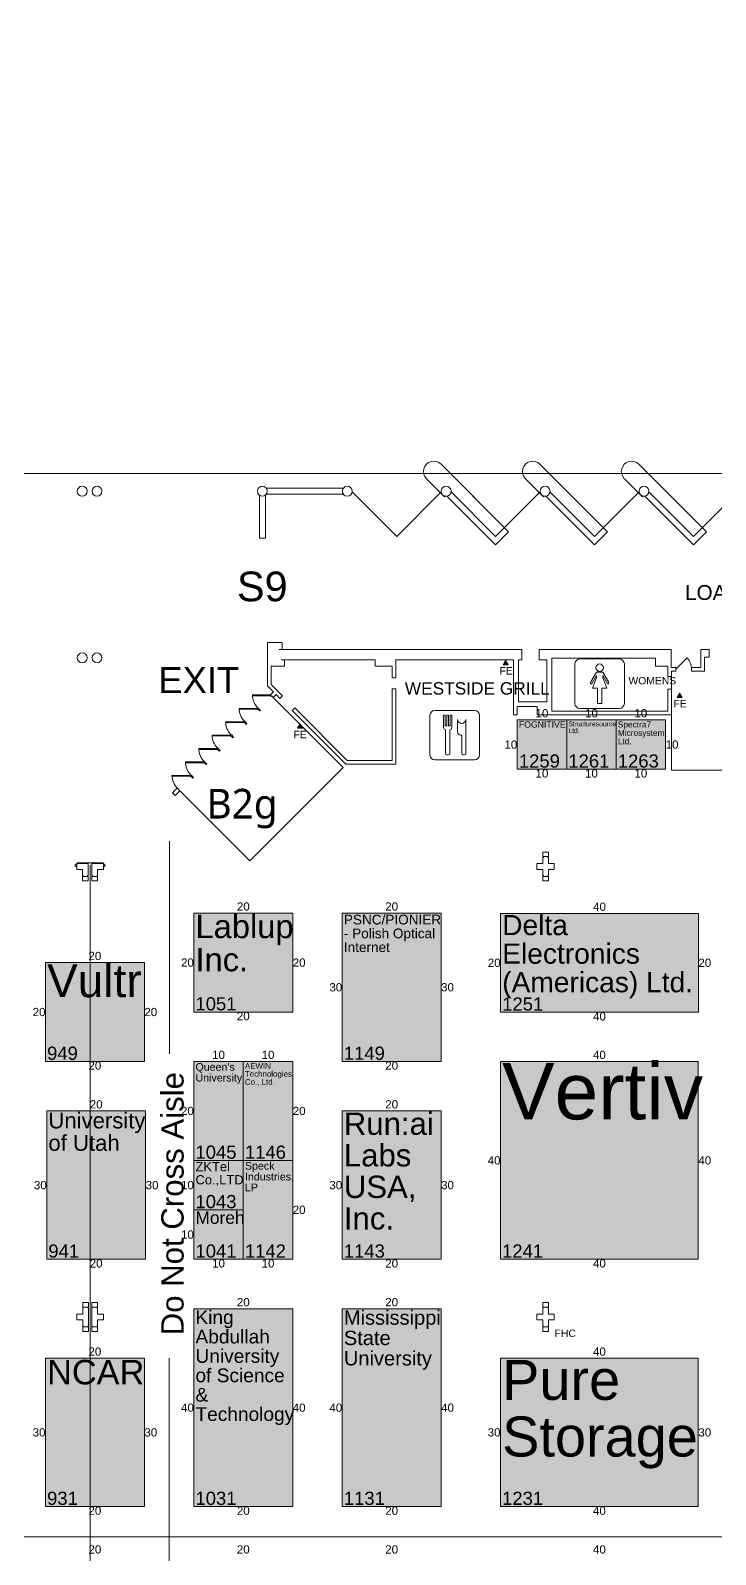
# Model space of a CAD drawing. Header units: inches. Extents: x -357 to 23496, y 116 to 10306.
# Drawn here: x 4932 to 6594, y 5289 to 8987 of the extents above; entities that cross this region are included whole.
import ezdxf
from ezdxf.enums import TextEntityAlignment as Align

# ---------------------------------------------------------------- set-up
doc = ezdxf.new("R2010")
doc.units = ezdxf.units.IN
doc.header["$MEASUREMENT"] = 0
for name, color, linetype, true_color in [('Airwall', 7, 'Continuous', 0xffffff), ('BOOTH_DIMENSION', 7, 'Continuous', 0x000000), ('BOOTH_NUMBER', 7, 'Continuous', 0x000000), ('BOOTHLAYER', 7, 'Continuous', 0x000000), ('Building', 7, 'Continuous', 0xffffff), ('Columns', 7, 'Continuous', 0xffffff), ('COMPANY_NAME', 7, 'Continuous', 0x000000), ('DRAWINGLAYER', 7, 'Continuous', 0xffffff), ('Exit Text', 7, 'Continuous', 0xffffff), ('Fire', 7, 'Continuous', 0xffffff), ('HIGHLIGHT_SCHEME', 7, 'Continuous', 0x000000), ('Symbols', 7, 'Continuous', 0xffffff), ('Text', 7, 'Continuous', 0xffffff)]:
    doc.layers.add(name, color=color, linetype=linetype, true_color=true_color)
doc.styles.add('Arial', font='Arial.ttf')
doc.styles.add('Trebuchet MS', font='trebuc.ttf')

msp = doc.modelspace()

# ---------------------------------------------------------------- hatches: boundary and pattern name
at = {"layer": 'HIGHLIGHT_SCHEME', "true_color": 0xe3923d, "transparency": 33554687}
for points in [[(6113.2, 7313.9), (6233.2, 7313.9), (6233.2, 7193.9), (6113.2, 7193.9)], [(6233.2, 7313.9), (6353.2, 7313.9), (6353.2, 7193.9), (6233.2, 7193.9)], [(6353.2, 7313.9), (6473.2, 7313.9), (6473.2, 7193.9), (6353.2, 7193.9)], [(5328.5, 6844.9), (5568.5, 6844.9), (5568.5, 6604.9), (5328.5, 6604.9)], [(5688.5, 6844.9), (5928.5, 6844.9), (5928.5, 6484.9), (5688.5, 6484.9)], [(6072.7, 6844.3), (6552.7, 6844.3), (6552.7, 6604.3), (6072.7, 6604.3)], [(4968.5, 6724.9), (5208.5, 6724.9), (5208.5, 6484.9), (4968.5, 6484.9)], [(5328.5, 6484.9), (5448.5, 6484.9), (5448.5, 6244.9), (5328.5, 6244.9)], [(5448.5, 6484.9), (5568.5, 6484.9), (5568.5, 6244.9), (5448.5, 6244.9)], [(6072.5, 6484.9), (6552.5, 6484.9), (6552.5, 6004.9), (6072.5, 6004.9)], [(4971.6, 6364.9), (5211.6, 6364.9), (5211.6, 6004.9), (4971.6, 6004.9)], [(5688.5, 6364.9), (5928.5, 6364.9), (5928.5, 6004.9), (5688.5, 6004.9)], [(5328.5, 6244.9), (5328.5, 6124.9), (5448.5, 6124.9), (5448.5, 6244.9)], [(5448.5, 6244.9), (5568.5, 6244.9), (5568.5, 6004.9), (5448.5, 6004.9)], [(5328.5, 6124.9), (5328.5, 6004.9), (5448.5, 6004.9), (5448.5, 6124.9)], [(5328.5, 5884.9), (5568.5, 5884.9), (5568.5, 5404.9), (5328.5, 5404.9)], [(5688.5, 5884.9), (5928.5, 5884.9), (5928.5, 5404.9), (5688.5, 5404.9)], [(4968.5, 5764.9), (5208.5, 5764.9), (5208.5, 5404.9), (4968.5, 5404.9)], [(6072.5, 5764.9), (6552.5, 5764.9), (6552.5, 5404.9), (6072.5, 5404.9)]]:
    msp.add_hatch(color=33, dxfattribs=at).paths.add_polyline_path(points, flags=0)

# ---------------------------------------------------------------- linework, layer by layer
at = {"layer": 'Airwall', "color": 4, "lineweight": 5, "transparency": 33554687}
msp.add_lwpolyline([(5076.6, 6961.4), (5076.6, 3660.9)], dxfattribs=at).dxf.unprotected_set("ltscale", 0)
at = {"layer": 'BOOTHLAYER', "color": 7, "lineweight": 5}
for points in [[(6113.2, 7313.9), (6233.2, 7313.9), (6233.2, 7193.9), (6113.2, 7193.9)], [(6233.2, 7313.9), (6353.2, 7313.9), (6353.2, 7193.9), (6233.2, 7193.9)], [(6353.2, 7313.9), (6473.2, 7313.9), (6473.2, 7193.9), (6353.2, 7193.9)], [(5328.5, 6844.9), (5568.5, 6844.9), (5568.5, 6604.9), (5328.5, 6604.9)], [(5688.5, 6844.9), (5928.5, 6844.9), (5928.5, 6484.9), (5688.5, 6484.9)], [(6072.7, 6844.3), (6552.7, 6844.3), (6552.7, 6604.3), (6072.7, 6604.3)], [(4968.5, 6724.9), (5208.5, 6724.9), (5208.5, 6484.9), (4968.5, 6484.9)], [(5328.5, 6484.9), (5448.5, 6484.9), (5448.5, 6244.9), (5328.5, 6244.9)], [(5448.5, 6484.9), (5568.5, 6484.9), (5568.5, 6244.9), (5448.5, 6244.9)], [(6072.5, 6484.9), (6552.5, 6484.9), (6552.5, 6004.9), (6072.5, 6004.9)], [(4971.6, 6364.9), (5211.6, 6364.9), (5211.6, 6004.9), (4971.6, 6004.9)], [(5688.5, 6364.9), (5928.5, 6364.9), (5928.5, 6004.9), (5688.5, 6004.9)], [(5328.5, 6244.9), (5328.5, 6124.9), (5448.5, 6124.9), (5448.5, 6244.9)], [(5448.5, 6244.9), (5568.5, 6244.9), (5568.5, 6004.9), (5448.5, 6004.9)], [(5328.5, 6124.9), (5328.5, 6004.9), (5448.5, 6004.9), (5448.5, 6124.9)], [(5328.5, 5884.9), (5568.5, 5884.9), (5568.5, 5404.9), (5328.5, 5404.9)], [(5688.5, 5884.9), (5928.5, 5884.9), (5928.5, 5404.9), (5688.5, 5404.9)], [(4968.5, 5764.9), (5208.5, 5764.9), (5208.5, 5404.9), (4968.5, 5404.9)], [(6072.5, 5764.9), (6552.5, 5764.9), (6552.5, 5404.9), (6072.5, 5404.9)]]:
    msp.add_lwpolyline(points, close=True, dxfattribs=at)
at = {"layer": 'Building', "color": 18, "lineweight": 5, "true_color": 0x000000, "transparency": 33554687}
for points in [[(12373.1, 8986.6), (12373.1, 7911.7), (2258.7, 7911.7), (1572, 7225.1)], [(6082.1, 7780), (5928.2, 7933.9), (6092, 7770.1), (6060.7, 7738.8), (5942.7, 7856.9)], [(6322.1, 7780), (6168.2, 7933.9), (6332, 7770.1), (6300.7, 7738.8), (6182.7, 7856.9)], [(6422.7, 7856.9), (6540.7, 7738.8), (6572, 7770.1), (6408.2, 7933.9)], [(5893, 7898.8), (5927, 7864.8), (5936.9, 7855), (5938.8, 7856.9)], [(6133, 7898.8), (6167, 7864.8), (6176.9, 7855), (6178.8, 7856.9)], [(6373, 7898.8), (6407, 7864.8), (6416.9, 7855), (6418.8, 7856.9)], [(5488, 7859.2), (5488, 7754.7), (5502, 7754.7), (5502, 7859.2)], [(5691, 7875.7), (5504.5, 7875.7)], [(5691, 7861.7), (5504.5, 7861.7)], [(5928.9, 7866.8), (5820.7, 7758.6), (5712.6, 7866.8)], [(5952.6, 7866.8), (6060.7, 7758.6), (6168.9, 7866.8)], [(6192.6, 7866.8), (6300.7, 7758.6), (6408.9, 7866.8)], [(6432.6, 7866.8), (6540.7, 7758.6), (6648.9, 7866.8)], [(5543.1, 7501.5), (5506.9, 7501.5)], [(5506.9, 7501.5), (5506.9, 7396.3)], [(6124, 7484.3), (5534.5, 7484.3)], [(5543.1, 7484.3), (5543.1, 7501.5)], [(6124, 7459.5), (6124, 7484.3)], [(6486.5, 7484.3), (6166, 7484.3)], [(6166, 7484.3), (6166, 7459.5)], [(6486.5, 7441), (6486.5, 7484.3)], [(6567.2, 7432), (6536.1, 7432), (6536.1, 7441), (6558.2, 7441), (6558.2, 7484.3), (6578.7, 7484.3), (6578.7, 7466.3), (6567.2, 7466.3), (6567.2, 7432)], [(5521, 7367.9), (5528.1, 7375), (5537.2, 7366), (5543.5, 7372.3), (5515.9, 7400), (5515.9, 7444.3), (5548.8, 7444.3), (5548.8, 7459.5)], [(5540.2, 7459.5), (5768.4, 7459.5), (5768.4, 7444.3), (5809.6, 7444.3), (5809.6, 7415.6), (5818.6, 7415.6), (5818.6, 7459.5), (6104.2, 7459.5), (6104.2, 7325.9), (6113.2, 7325.9), (6113.2, 7345.9), (6161.2, 7345.9), (6161.2, 7325.9), (6487.2, 7325.9)], [(6116.2, 7357.9), (6116.2, 7459.5)], [(6116.2, 7459.5), (6124, 7459.5)], [(6166, 7459.5), (6185.1, 7459.5)], [(6185.1, 7459.5), (6185.1, 7357.9)], [(6487.2, 7418.9), (6478.2, 7418.9), (6478.2, 7444.3), (6448.3, 7444.3), (6448.3, 7463.3), (6197.1, 7463.3), (6197.1, 7334.9), (6478.2, 7334.9), (6478.2, 7388.4), (6487.2, 7388.4)], [(6498, 7441), (6486.5, 7441)], [(6525.7, 7464.3), (6498, 7436.5)], [(6498, 7432), (6498, 7441)], [(5506.9, 7396.3), (5521.8, 7381.4)], [(6487.2, 7192), (6487.2, 7432)], [(6487.2, 7432), (6498, 7432)], [(5514.7, 7374.3), (5470.7, 7374.3)], [(5470.7, 7372.3), (5514.7, 7372.3)], [(5521.8, 7381.4), (5514.7, 7374.3)], [(5514.7, 7372.3), (5514.7, 7374.3)], [(5514.7, 7374.3), (5516.1, 7372.9)], [(5516.1, 7372.9), (5515.4, 7372.2)], [(5515.4, 7372.2), (5516.8, 7370.7)], [(5516.8, 7370.7), (5517.5, 7371.4)], [(5517.5, 7371.4), (5690.7, 7198.2)], [(5697.2, 7205.9), (5818.6, 7205.9), (5818.6, 7388.9), (5809.6, 7388.9), (5809.6, 7214.9), (5700.9, 7214.9), (5573.2, 7342.6), (5566.9, 7336.3), (5697.2, 7205.9)], [(5482.2, 7341.7), (5438.2, 7341.7)], [(5438.2, 7339.7), (5482.2, 7339.7)], [(5482.2, 7341.7), (5483.6, 7343.2)], [(5482.2, 7339.7), (5482.2, 7341.7)], [(5483.6, 7340.3), (5482.2, 7341.7)], [(5482.9, 7339.6), (5483.6, 7340.3)], [(5484.3, 7338.2), (5482.9, 7339.6)], [(5483.6, 7343.2), (5485, 7341.7)], [(5485, 7338.9), (5484.3, 7338.2)], [(5485, 7341.7), (5485.7, 7342.5)], [(5488.5, 7335.4), (5485, 7338.9)], [(5485.7, 7342.5), (5487.1, 7341)], [(5487.1, 7341), (5486.4, 7340.3)], [(5486.4, 7340.3), (5489.9, 7336.8)], [(5489.9, 7336.8), (5488.5, 7335.4)], [(6185.1, 7357.9), (6116.2, 7357.9)], [(5449.6, 7309.2), (5405.6, 7309.2)], [(5405.7, 7307.2), (5449.6, 7307.2)], [(5449.6, 7309.2), (5451, 7310.6)], [(5449.6, 7307.2), (5449.6, 7309.2)], [(5451, 7307.8), (5449.6, 7309.2)], [(5450.3, 7307.1), (5451, 7307.8)], [(5451.7, 7305.7), (5450.3, 7307.1)], [(5451, 7310.6), (5452.5, 7309.2)], [(5452.5, 7306.4), (5451.7, 7305.7)], [(5452.5, 7309.2), (5453.2, 7309.9)], [(5456, 7302.9), (5452.5, 7306.4)], [(5453.2, 7309.9), (5454.6, 7308.5)], [(5454.6, 7308.5), (5453.9, 7307.8)], [(5453.9, 7307.8), (5457.4, 7304.3)], [(5457.4, 7304.3), (5456, 7302.9)], [(5417.1, 7276.7), (5373.1, 7276.7)], [(5373.1, 7274.7), (5417.1, 7274.7)], [(5417.1, 7276.7), (5418.5, 7278.1)], [(5417.1, 7274.7), (5417.1, 7276.7)], [(5418.5, 7275.3), (5417.1, 7276.7)], [(5417.8, 7274.6), (5418.5, 7275.3)], [(5419.2, 7273.2), (5417.8, 7274.6)], [(5418.5, 7278.1), (5419.9, 7276.7)], [(5419.9, 7273.9), (5419.2, 7273.2)], [(5419.9, 7276.7), (5420.6, 7277.4)], [(5423.5, 7270.3), (5419.9, 7273.9)], [(5420.6, 7277.4), (5422, 7276)], [(5422, 7276), (5421.3, 7275.3)], [(5421.3, 7275.3), (5424.9, 7271.7)], [(5424.9, 7271.7), (5423.5, 7270.3)], [(5352, 7211.6), (5308, 7211.6)], [(5353.5, 7213.1), (5352, 7211.6), (5352, 7209.6), (5308.1, 7209.6)], [(5384.6, 7244.2), (5340.6, 7244.2)], [(5340.6, 7242.2), (5384.6, 7242.2)], [(5353.5, 7210.2), (5352, 7211.6)], [(5353.5, 7213.1), (5354.9, 7211.6)], [(5354.9, 7211.6), (5355.6, 7212.3)], [(5355.6, 7212.3), (5357, 7210.9)], [(5384.6, 7244.2), (5386, 7245.6)], [(5384.6, 7242.2), (5384.6, 7244.2)], [(5386, 7242.8), (5384.6, 7244.2)], [(5385.3, 7242), (5386, 7242.8)], [(5386.7, 7240.6), (5385.3, 7242)], [(5386, 7245.6), (5387.4, 7244.2)], [(5387.4, 7241.3), (5386.7, 7240.6)], [(5387.4, 7244.2), (5388.1, 7244.9)], [(5390.9, 7237.8), (5387.4, 7241.3)], [(5388.1, 7244.9), (5389.5, 7243.5)], [(5389.5, 7243.5), (5388.8, 7242.8)], [(5388.8, 7242.8), (5392.3, 7239.2)], [(5392.3, 7239.2), (5390.9, 7237.8)], [(5275.5, 7179.1), (5319.5, 7179.1)], [(5319.5, 7177.1), (5275.6, 7177.1)], [(5319.5, 7179.1), (5320.9, 7180.5)], [(5320.9, 7177.7), (5319.5, 7179.1)], [(5319.5, 7179.1), (5319.5, 7177.1)], [(5320.2, 7177), (5320.9, 7177.7)], [(5321.6, 7175.6), (5320.2, 7177)], [(5320.9, 7180.5), (5322.3, 7179.1)], [(5322.3, 7176.3), (5321.6, 7175.6)], [(5322.3, 7179.1), (5323.1, 7179.8)], [(5325.9, 7172.7), (5322.3, 7176.3)], [(5323.1, 7179.8), (5324.5, 7178.4)], [(5324.5, 7178.4), (5323.8, 7177.7)], [(5323.8, 7177.7), (5327.3, 7174.2)], [(5352.8, 7209.5), (5353.5, 7210.2)], [(5354.2, 7208.1), (5352.8, 7209.5)], [(5354.9, 7208.8), (5354.2, 7208.1)], [(5358.4, 7205.3), (5354.9, 7208.8)], [(5357, 7210.9), (5356.3, 7210.2)], [(5356.3, 7210.2), (5359.8, 7206.7)], [(5359.8, 7206.7), (5358.4, 7205.3)], [(5690.7, 7198.2), (5464.5, 6971.9)], [(6958.2, 7192), (6487.2, 7192)], [(5294.8, 7141.6), (5283.4, 7130.3), (5277.1, 7136.7), (5288.4, 7148)], [(5289.8, 7146.6), (5288.4, 7148)], [(5290.5, 7147.3), (5289.8, 7146.6)], [(5291.9, 7145.9), (5290.5, 7147.3)], [(5291.2, 7145.2), (5291.9, 7145.9)], [(5294.8, 7141.6), (5291.2, 7145.2)], [(5464.5, 6971.9), (5294.8, 7141.6)], [(5327.3, 7174.2), (5325.9, 7172.7)], [(5046.2, 6967), (5039.8, 6960.6), (5044.3, 6956.1)], [(5105.3, 6964.9), (5107.4, 6967), (5046.2, 6967), (5048.2, 6964.9)], [(5109.2, 6956.1), (5113.7, 6960.6), (5107.4, 6967)]]:
    msp.add_lwpolyline(points, dxfattribs=at).dxf.unprotected_set("ltscale", 0)
for centre, radius, start, end in [((5910.6, 7916.4), 24.9, 44.9984, -134.9984), ((6150.6, 7916.4), 24.9, 44.9984, -134.9984), ((6390.6, 7916.4), 24.9, 44.9984, -134.9984), ((6494.1, 7436.6), 42, -0.1225, 41.22), ((5514.7, 7374.3), 44, 180, -135), ((5482.2, 7341.7), 44, 180, -135), ((5449.6, 7309.2), 44, 180, -135), ((5417.1, 7276.7), 44, 180, -135), ((5352, 7211.6), 44, 180, -135), ((5384.6, 7244.2), 44, 180, -135), ((5319.5, 7179.1), 44, 180, -135)]:
    msp.add_arc(centre, radius, start, end, dxfattribs=at).dxf.unprotected_set("ltscale", 0)
at = {"layer": 'Columns', "color": 6, "lineweight": 5, "transparency": 33554687}
for points in [[(6189, 6992.9), (6189, 6981.9), (6175, 6981.9), (6175, 6992.9), (6189, 6992.9)], [(5070.3, 6933.9), (5070.3, 6935.9), (5072.3, 6935.9), (5072.3, 6964.9), (5044.3, 6964.9), (5044.3, 6950.9), (5058.3, 6950.9), (5058.3, 6935.9), (5060.3, 6935.9), (5060.3, 6933.9)], [(5083, 6933.9), (5083, 6935.9), (5081, 6935.9), (5081, 6964.9), (5109, 6964.9), (5109, 6950.9), (5095, 6950.9), (5095, 6935.9), (5093, 6933.9)], [(6177, 6933.9), (6177, 6935.9), (6175, 6935.9), (6175, 6950.9), (6161, 6950.9), (6161, 6964.9), (6175, 6964.9), (6175, 6979.9), (6177, 6979.9), (6177, 6981.9)], [(6187, 6981.9), (6187, 6979.9), (6189, 6979.9), (6189, 6964.9), (6203, 6964.9), (6203, 6950.9), (6189, 6950.9), (6189, 6935.9), (6187, 6935.9), (6187, 6933.9)], [(5058.3, 6933.9), (5058.3, 6922.9), (5072.3, 6922.9), (5072.3, 6933.9), (5058.3, 6933.9)], [(5095, 6933.9), (5095, 6922.9), (5081, 6922.9), (5081, 6933.9), (5095, 6933.9)], [(5109, 6950.9), (5095, 6950.9)], [(6175, 6933.9), (6189, 6933.9), (6189, 6922.9), (6175, 6922.9), (6175, 6933.9)], [(5061, 5888.9), (5061, 5886.9), (5059, 5886.9), (5059, 5871.9), (5045, 5871.9), (5045, 5857.9), (5059, 5857.9), (5059, 5842.9), (5061, 5842.9), (5061, 5840.9)], [(5073, 5888.9), (5073, 5899.9), (5059, 5899.9), (5059, 5888.9), (5073, 5888.9)], [(5071, 5840.9), (5071, 5842.9), (5073, 5842.9), (5073, 5886.9), (5071, 5886.9), (5071, 5888.9)], [(5081, 5888.9), (5081, 5899.9), (5095, 5899.9), (5095, 5888.9), (5081, 5888.9)], [(5083, 5888.9), (5083, 5886.9), (5081, 5886.9), (5081, 5842.9), (5083, 5842.9), (5083, 5840.9)], [(5093, 5888.9), (5093, 5886.9), (5095, 5886.9), (5095, 5871.9), (5109, 5871.9), (5109, 5857.9), (5095, 5857.9), (5095, 5842.9), (5093, 5842.9), (5093, 5840.9)], [(6177, 5840.9), (6177, 5842.9), (6175, 5842.9), (6175, 5857.9), (6161, 5857.9), (6161, 5871.9), (6175, 5871.9), (6175, 5886.9), (6177, 5886.9), (6177, 5888.9)], [(6189, 5899.9), (6189, 5888.9), (6175, 5888.9), (6175, 5899.9), (6189, 5899.9)], [(6187, 5888.9), (6187, 5886.9), (6189, 5886.9), (6189, 5871.9), (6203, 5871.9), (6203, 5857.9), (6189, 5857.9), (6189, 5842.9), (6187, 5842.9), (6187, 5840.9)], [(5059, 5840.9), (5059, 5829.9), (5073, 5829.9), (5073, 5840.9), (5059, 5840.9)], [(5081, 5840.9), (5081, 5829.9), (5095, 5829.9), (5095, 5840.9), (5081, 5840.9)], [(6175, 5840.9), (6189, 5840.9), (6189, 5829.9), (6175, 5829.9), (6175, 5840.9)]]:
    msp.add_lwpolyline(points, dxfattribs=at).dxf.unprotected_set("ltscale", 0)
for centre in [(5057.7, 7868.7), (5093.7, 7868.7), (5494.7, 7868.7), (5700.7, 7868.7), (5940.7, 7868.7), (6180.7, 7868.7), (6420.7, 7868.7), (5057.7, 7464.3), (5093.7, 7464.3)]:
    msp.add_circle(centre, 12, dxfattribs=at).dxf.unprotected_set("ltscale", 0)
at = {"layer": 'DRAWINGLAYER', "color": 1, "lineweight": 5, "transparency": 33554687}
for points in [[(5269.1, 6503.4), (5269.1, 7019.4)], [(5268.5, 5764.9), (5268.5, 3784.9)], [(4858.9, 5331.8), (7270.9, 5331.8)]]:
    msp.add_lwpolyline(points, dxfattribs=at).dxf.unprotected_set("ltscale", 0)
at = {"layer": 'Fire', "color": 1, "lineweight": 5, "transparency": 33554687}
for points in [[(6090.9, 7447.7), (6084.9, 7458.1), (6078.9, 7447.7), (6090.9, 7447.7)], [(6082.4, 7449.7), (6087.4, 7449.7), (6084.9, 7454.1), (6082.4, 7449.7)], [(6513.2, 7368.2), (6507.2, 7378.6), (6501.2, 7368.2), (6513.2, 7368.2)], [(6504.6, 7370.2), (6509.7, 7370.2), (6507.2, 7374.6), (6504.6, 7370.2)], [(5592.2, 7293.6), (5586.2, 7304), (5580.2, 7293.6), (5592.2, 7293.6)], [(5583.6, 7295.6), (5588.7, 7295.6), (5586.2, 7300), (5583.6, 7295.6)]]:
    msp.add_lwpolyline(points, dxfattribs=at).dxf.unprotected_set("ltscale", 0)
at = {"layer": 'Symbols', "color": 4, "lineweight": 5, "transparency": 33554687}
for points in [[(6253.1, 7449.5), (6253.1, 7353.5)], [(6361.1, 7461.5), (6265.1, 7461.5)], [(6373.1, 7353.5), (6373.1, 7449.5)], [(6291.7, 7406.1), (6305.1, 7429.5)], [(6305.1, 7421.5), (6293.1, 7400.7)], [(6295.6, 7390.5), (6305.1, 7416.6)], [(6305.1, 7429.5), (6321.1, 7429.5)], [(6305.1, 7416.6), (6305.1, 7421.5)], [(6321.1, 7429.5), (6334.6, 7406.1)], [(6333.1, 7400.7), (6321.1, 7421.5)], [(6321.1, 7421.5), (6321.1, 7416.6)], [(6321.1, 7416.6), (6330.6, 7390.5)], [(6308.1, 7390.5), (6295.6, 7390.5)], [(6308.1, 7353.5), (6308.1, 7390.5)], [(6330.6, 7390.5), (6318.1, 7390.5)], [(6318.1, 7390.5), (6318.1, 7353.5)], [(5901.4, 7324.9), (5901.4, 7228.9)], [(6009.4, 7336.9), (5913.4, 7336.9)], [(5934.4, 7294.9), (5934.4, 7324.9)], [(5934.4, 7324.9), (5938.4, 7324.9)], [(5938.4, 7324.9), (5938.4, 7298.9)], [(5942.4, 7298.9), (5942.4, 7324.9)], [(5942.4, 7324.9), (5946.4, 7324.9)], [(5946.4, 7324.9), (5946.4, 7298.9)], [(5950.4, 7324.9), (5954.4, 7324.9)], [(5950.4, 7298.9), (5950.4, 7324.9)], [(5954.4, 7324.9), (5954.4, 7294.9)], [(6021.4, 7228.9), (6021.4, 7324.9)], [(6265.1, 7341.5), (6361.1, 7341.5)], [(6318.1, 7353.5), (6308.1, 7353.5)], [(5938.4, 7298.9), (5942.4, 7298.9)], [(5939.4, 7231.9), (5939.4, 7289.9)], [(5946.4, 7298.9), (5950.4, 7298.9)], [(5949.4, 7289.9), (5949.4, 7231.9)], [(5968.4, 7314.9), (5968.4, 7284.9)], [(5988.4, 7231.9), (5988.4, 7314.9)], [(5976.4, 7276.9), (5978.4, 7276.9)], [(5978.4, 7276.9), (5978.4, 7231.9)], [(5913.4, 7216.9), (6009.4, 7216.9)], [(5946.4, 7228.9), (5942.4, 7228.9)], [(5981.4, 7228.9), (5985.4, 7228.9)]]:
    msp.add_lwpolyline(points, dxfattribs=at).dxf.unprotected_set("ltscale", 0)
msp.add_circle((6313.1, 7440.5), 9, dxfattribs=at).dxf.unprotected_set("ltscale", 0)
for centre, radius, start, end in [((6265.1, 7449.5), 12, 90, 180), ((6361.1, 7449.5), 12, 0, 90), ((6295.1, 7404.1), 4, 150, -120), ((6331.1, 7404.1), 4, -60, 30), ((5913.4, 7324.9), 12, 90, 180), ((6009.4, 7324.9), 12, 0, 90), ((6265.1, 7353.5), 12, 180, -90), ((6361.1, 7353.5), 12, -90, 0), ((5939.4, 7294.9), 5, 180, -90), ((5949.4, 7294.9), 5, -90, 0), ((5978.4, 7314.9), 10, 180, 0), ((5976.4, 7284.9), 8, 180, -90), ((5913.4, 7228.9), 12, 180, -90), ((5942.4, 7231.9), 3, 180, -90), ((5946.4, 7231.9), 3, -90, 0), ((5981.4, 7231.9), 3, 180, -90), ((5985.4, 7231.9), 3, -90, 0), ((6009.4, 7228.9), 12, -90, 0)]:
    msp.add_arc(centre, radius, start, end, dxfattribs=at).dxf.unprotected_set("ltscale", 0)

# ---------------------------------------------------------------- texts
at = {"layer": 'BOOTH_DIMENSION', "color": 8, "style": 'Arial'}
for s, p in [('10', (6173.2, 7313.9)), ('10', (6293.2, 7313.9)), ('10', (6413.2, 7313.9)), ('20', (5448.5, 6844.9)), ('20', (5808.5, 6844.9)), ('40', (6312.7, 6844.3)), ('20', (5088.5, 6724.9)), ('10', (5388.5, 6484.9)), ('10', (5508.5, 6484.9)), ('40', (6312.5, 6484.9)), ('20', (5091.6, 6364.9)), ('20', (5808.5, 6364.9)), ('20', (5448.5, 5884.9)), ('20', (5808.5, 5884.9)), ('20', (5088.5, 5764.9)), ('40', (6312.5, 5764.9)), ('20', (5088.5, 5284.9)), ('20', (5448.5, 5284.9)), ('20', (5808.5, 5284.9)), ('40', (6312.5, 5284.9))]:
    msp.add_text(s, height=20, dxfattribs=at).set_placement(p, align=Align.BOTTOM_CENTER)
for s, p in [('10', (6113.2, 7253.9)), ('20', (5328.5, 6724.9)), ('20', (6072.7, 6724.3)), ('30', (5688.5, 6664.9)), ('20', (4968.5, 6604.9)), ('20', (5328.5, 6364.9)), ('40', (6072.5, 6244.9)), ('30', (4971.6, 6184.9)), ('10', (5328.5, 6184.9)), ('30', (5688.5, 6184.9)), ('10', (5328.5, 6064.9)), ('40', (5328.5, 5644.9)), ('40', (5688.5, 5644.9)), ('30', (4968.5, 5584.9)), ('30', (6072.5, 5584.9))]:
    msp.add_text(s, height=20, dxfattribs=at).set_placement(p, align=Align.MIDDLE_RIGHT)
for s, p in [('10', (6473.2, 7253.9)), ('20', (5568.5, 6724.9)), ('20', (6552.7, 6724.3)), ('30', (5928.5, 6664.9)), ('20', (5208.5, 6604.9)), ('20', (5568.5, 6364.9)), ('40', (6552.5, 6244.9)), ('30', (5211.6, 6184.9)), ('30', (5928.5, 6184.9)), ('20', (5568.5, 6124.9)), ('40', (5568.5, 5644.9)), ('40', (5928.5, 5644.9)), ('30', (5208.5, 5584.9)), ('30', (6552.5, 5584.9))]:
    msp.add_text(s, height=20, dxfattribs=at).set_placement(p, align=Align.MIDDLE_LEFT)
for s, p in [('10', (6173.2, 7193.9)), ('10', (6293.2, 7193.9)), ('10', (6413.2, 7193.9)), ('20', (5448.5, 6604.9)), ('40', (6312.7, 6604.3)), ('20', (5088.5, 6484.9)), ('20', (5808.5, 6484.9)), ('20', (5091.6, 6004.9)), ('10', (5388.5, 6004.9)), ('10', (5508.5, 6004.9)), ('20', (5808.5, 6004.9)), ('40', (6312.5, 6004.9)), ('20', (5088.5, 5404.9)), ('20', (5448.5, 5404.9)), ('20', (5808.5, 5404.9)), ('40', (6312.5, 5404.9))]:
    msp.add_text(s, height=20, dxfattribs=at).set_placement(p, align=Align.TOP_CENTER)
at = {"layer": 'BOOTH_NUMBER', "color": 18, "true_color": 0x000000, "style": 'Arial'}
for s, p in [('1259', (6117.2, 7197.9)), ('1261', (6237.2, 7197.9)), ('1263', (6357.2, 7197.9)), ('1051', (5332.5, 6608.9)), ('1251', (6076.7, 6608.3)), ('949', (4972.5, 6488.9)), ('1149', (5692.5, 6488.9)), ('1045', (5332.5, 6248.9)), ('1146', (5452.5, 6248.9)), ('1043', (5332.5, 6128.9)), ('941', (4975.6, 6008.9)), ('1041', (5332.5, 6008.9)), ('1142', (5452.5, 6008.9)), ('1143', (5692.5, 6008.9)), ('1241', (6076.5, 6008.9)), ('931', (4972.5, 5408.9)), ('1031', (5332.5, 5408.9)), ('1131', (5692.5, 5408.9)), ('1231', (6076.5, 5408.9))]:
    msp.add_text(s, height=32, dxfattribs=at).set_placement(p)
at = {"layer": 'COMPANY_NAME', "color": 18, "true_color": 0x000000, "attachment_point": 1, "line_spacing_factor": 0.85, "style": 'Arial'}
for s, insert, char_height, width in [('FOGNITIVE', (6117.2, 7309.9), 15.05, 116), ('Structuresource Ltd.', (6237.2, 7309.9), 11.732, 116), ('Spectra7 Microsystem Ltd.', (6357.2, 7309.9), 14.44, 116), ('Lablup Inc.', (5332.5, 6840.9), 56.749, 236), ('PSNC/PIONIER - Polish Optical Internet', (5692.5, 6840.9), 23.58, 236), ('Delta Electronics (Americas) Ltd.', (6076.7, 6840.3), 48.899, 476), ('Vultr', (4972.5, 6720.9), 79.85, 236), ("Queen's University", (5332.5, 6480.9), 18.476, 116), ('AEWIN Technologies Co., Ltd.', (5452.5, 6480.9), 13.718, 116), ('Vertiv', (6076.5, 6480.9), 136.57, 476), ('University of Utah', (4975.6, 6360.9), 38.41, 236), ('Run:ai Labs USA, Inc.', (5692.5, 6360.9), 54.046, 236), ('ZKTel Co.,LTD', (5332.5, 6240.9), 22.457, 116), ('Speck Industries, LP', (5452.5, 6240.9), 18.476, 116), ('Moreh', (5332.5, 6120.9), 30.09, 116), ('King Abdullah University of Science & Technology', (5332.5, 5880.9), 33.18, 236), ('Mississippi State University', (5692.5, 5880.9), 34.839, 236), ('NCAR', (4972.5, 5760.9), 59.59, 236), ('Pure Storage', (6076.5, 5760.9), 97.059, 476)]:
    msp.add_mtext(s, dxfattribs=dict(at, insert=insert, char_height=char_height, width=width))
at = {"layer": 'DRAWINGLAYER', "color": 1, "style": 'Arial'}
msp.add_text('Do Not Cross Aisle', height=54.135, rotation=90, dxfattribs=at).set_placement((5276.6, 6139.8), align=Align.MIDDLE_CENTER)
at = {"layer": 'Exit Text', "color": 1, "style": 'Arial'}
msp.add_text('EXIT', height=63.28, rotation=0.0178, dxfattribs=at).set_placement((5340.5, 7378.8), align=Align.CENTER)
at = {"layer": 'Fire', "color": 1, "style": 'Arial'}
for s, p in [('FE', (6086.1, 7423.8)), ('FE', (6508.4, 7344.1)), ('FE', (5586.4, 7269.2)), ('FHC', (6229.5, 5816.2))]:
    msp.add_text(s, height=18, rotation=360, dxfattribs=at).set_placement(p, align=Align.CENTER)
at = {"layer": 'Text', "color": 18, "true_color": 0x000000}
for s, height, style, p in [('S9', 72, 'Arial', (5494.6, 7601.6)), ('LOADING  DOCKS', 36, 'Arial', (6736.8, 7604.8)), ('WOMENS', 18, 'Arial', (6441, 7399.9)), ('B2g', 72, 'Trebuchet MS', (5445.5, 7074.4))]:
    msp.add_text(s, height=height, rotation=360, dxfattribs=dict(at, style=style)).set_placement(p, align=Align.CENTER)
at = {"layer": 'Text', "color": 18, "true_color": 0x000000, "style": 'Arial'}
msp.add_text('WESTSIDE GRILL', height=30, rotation=360, dxfattribs=at).set_placement((5840.4, 7375.2))

doc.saveas('drawing.dxf')
